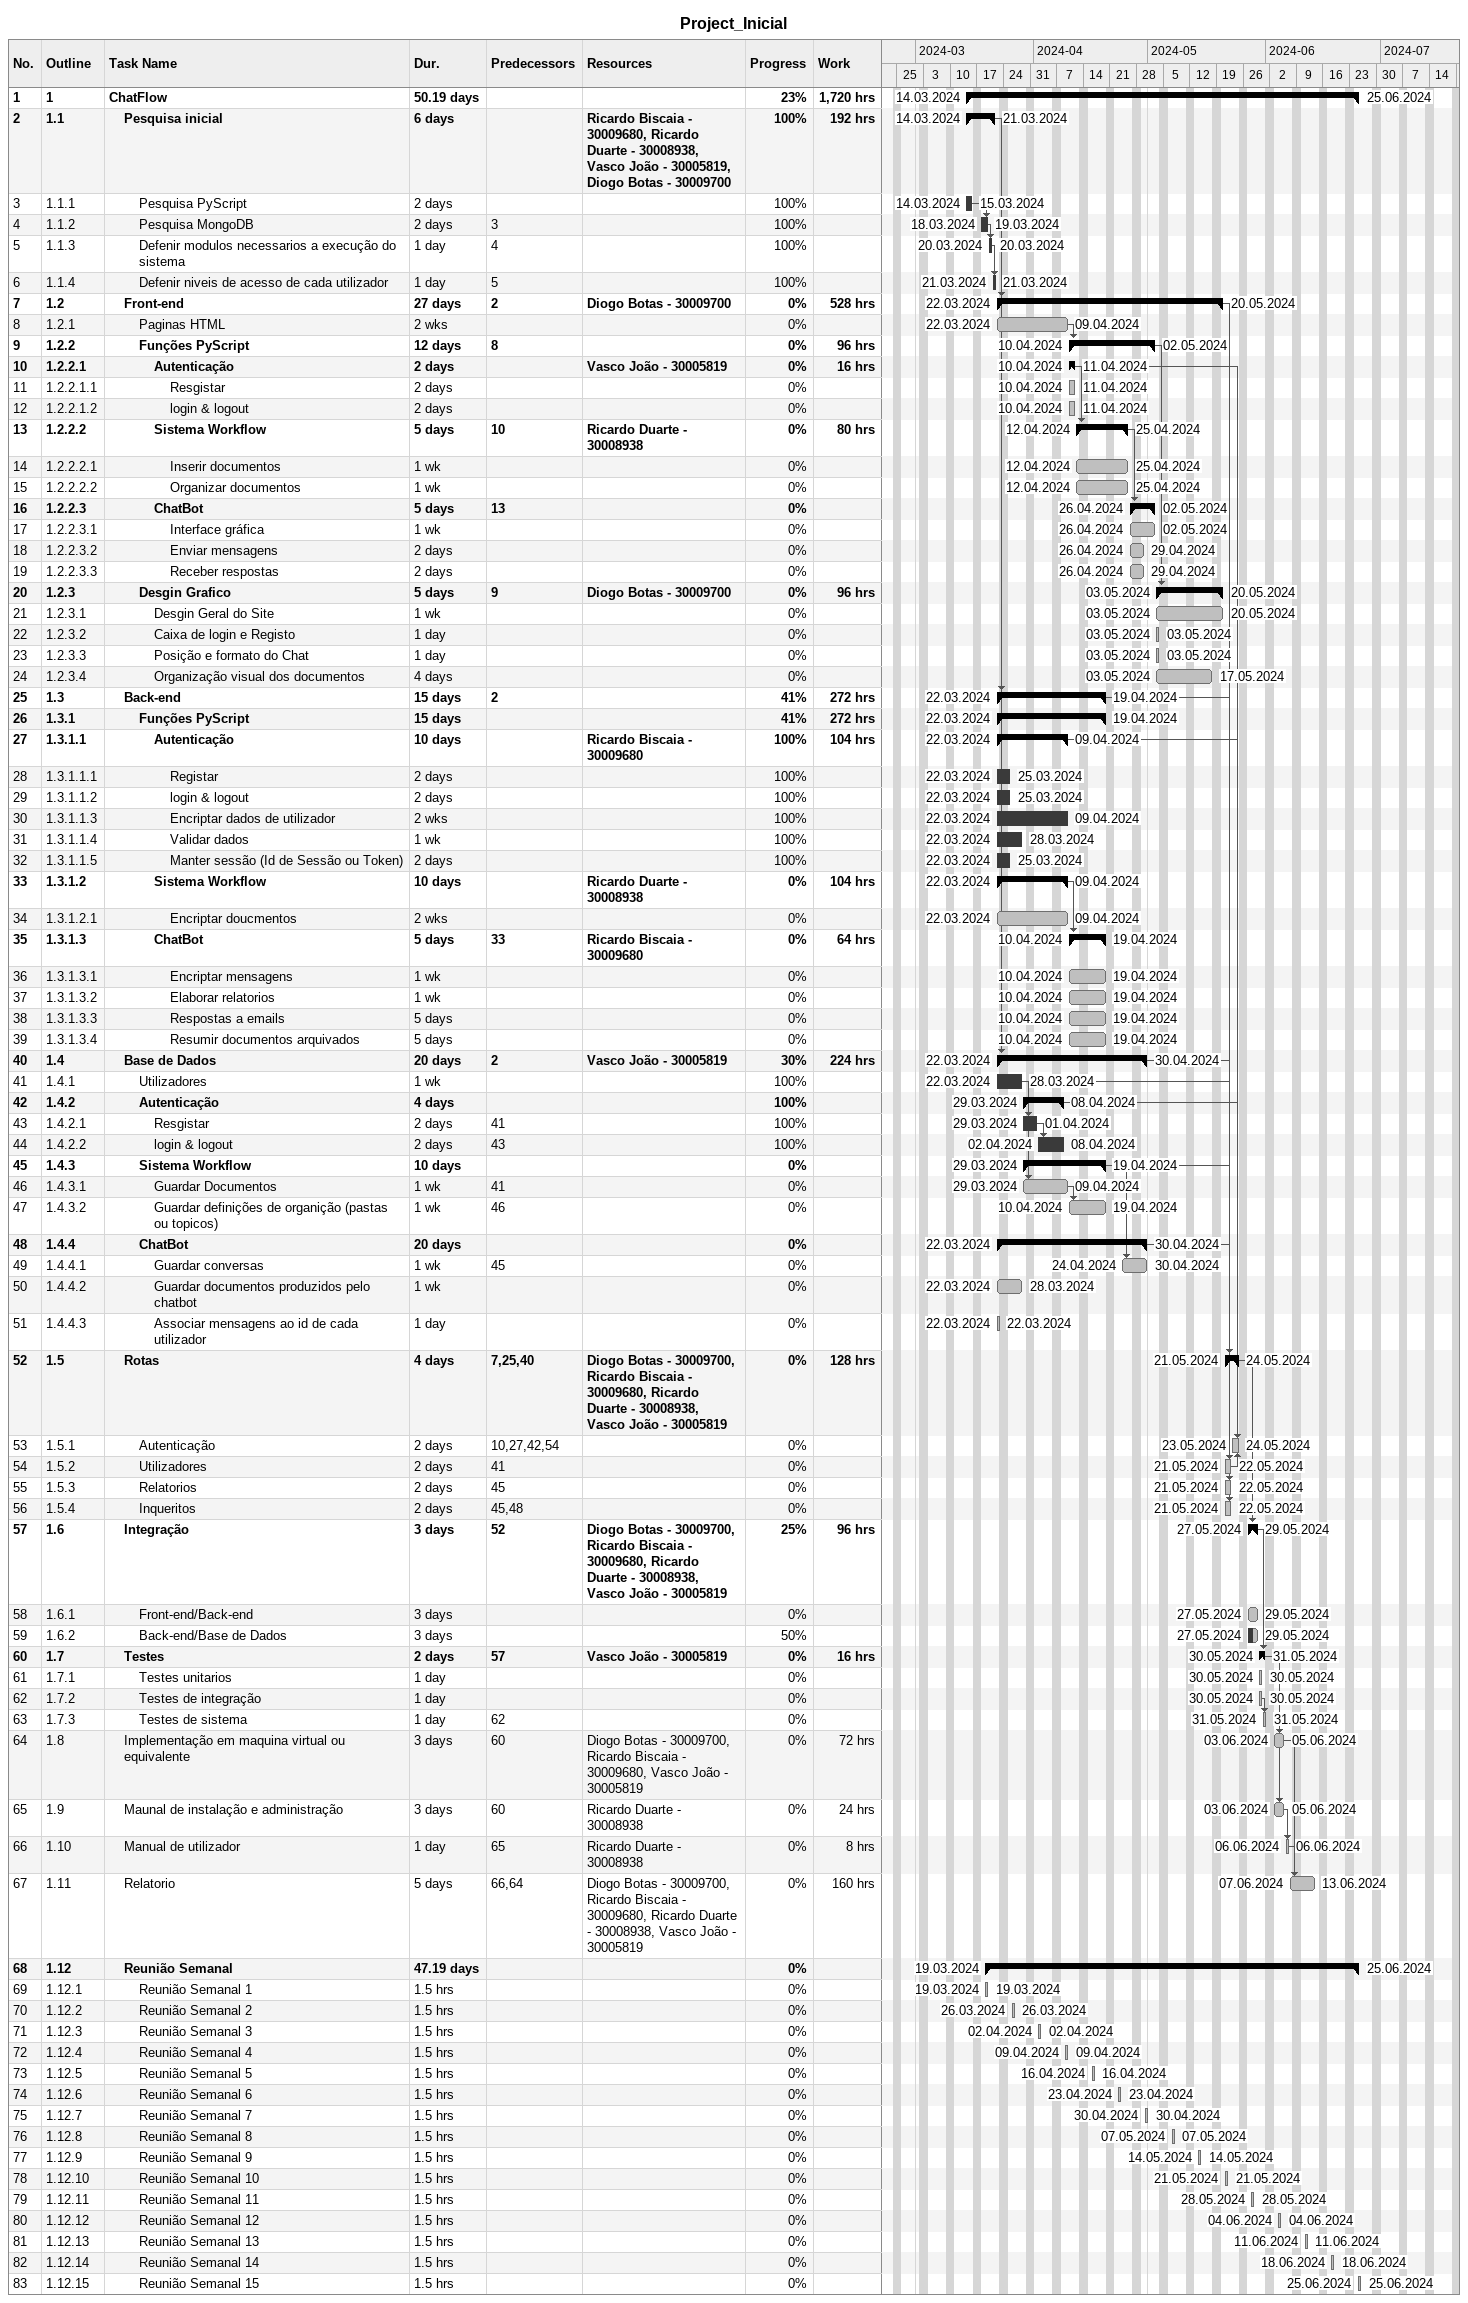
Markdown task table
Project_Inicial

| ID | WBS | Task | Duration | Start | Finish | Predecessors | Resources | % complete | Work (h) |
|---|---|---|---|---|---|---|---|---|---|
| 1 | 1 | **ChatFlow** | 50.19d | 2024-03-14 | 2024-06-25 |  |  | 23 | 1720 |
| 2 | 1.1 | **Pesquisa inicial** | 6d | 2024-03-14 | 2024-03-21 |  | Ricardo Biscaia - 30009680, Ricardo Duarte - 30008938, Vasco João - 30005819, Diogo Botas - 30009700 | 100 | 192 |
| 3 | 1.1.1 | Pesquisa PyScript | 2d | 2024-03-14 | 2024-03-15 |  |  | 100 |  |
| 4 | 1.1.2 | Pesquisa MongoDB | 2d | 2024-03-18 | 2024-03-19 | 3 |  | 100 |  |
| 5 | 1.1.3 | Defenir modulos necessarios a execução do sistema | 1d | 2024-03-20 | 2024-03-20 | 4 |  | 100 |  |
| 6 | 1.1.4 | Defenir niveis de acesso de cada utilizador | 1d | 2024-03-21 | 2024-03-21 | 5 |  | 100 |  |
| 7 | 1.2 | **Front-end** | 27d | 2024-03-22 | 2024-05-20 | 2 | Diogo Botas - 30009700 | 0 | 528 |
| 8 | 1.2.1 | Paginas HTML | 2w | 2024-03-22 | 2024-04-09 |  |  | 0 |  |
| 9 | 1.2.2 | **Funções PyScript** | 12d | 2024-04-10 | 2024-05-02 | 8 |  | 0 | 96 |
| 10 | 1.2.2.1 | **Autenticação** | 2d | 2024-04-10 | 2024-04-11 |  | Vasco João - 30005819 | 0 | 16 |
| 11 | 1.2.2.1.1 | Resgistar | 2d | 2024-04-10 | 2024-04-11 |  |  | 0 |  |
| 12 | 1.2.2.1.2 | login & logout | 2d | 2024-04-10 | 2024-04-11 |  |  | 0 |  |
| 13 | 1.2.2.2 | **Sistema Workflow** | 5d | 2024-04-12 | 2024-04-25 | 10 | Ricardo Duarte - 30008938 | 0 | 80 |
| 14 | 1.2.2.2.1 | Inserir documentos | 1w | 2024-04-12 | 2024-04-25 |  |  | 0 |  |
| 15 | 1.2.2.2.2 | Organizar documentos | 1w | 2024-04-12 | 2024-04-25 |  |  | 0 |  |
| 16 | 1.2.2.3 | **ChatBot** | 5d | 2024-04-26 | 2024-05-02 | 13 |  | 0 |  |
| 17 | 1.2.2.3.1 | Interface gráfica | 1w | 2024-04-26 | 2024-05-02 |  |  | 0 |  |
| 18 | 1.2.2.3.2 | Enviar mensagens | 2d | 2024-04-26 | 2024-04-29 |  |  | 0 |  |
| 19 | 1.2.2.3.3 | Receber respostas | 2d | 2024-04-26 | 2024-04-29 |  |  | 0 |  |
| 20 | 1.2.3 | **Desgin Grafico** | 5d | 2024-05-03 | 2024-05-20 | 9 | Diogo Botas - 30009700 | 0 | 96 |
| 21 | 1.2.3.1 | Desgin Geral do Site | 1w | 2024-05-03 | 2024-05-20 |  |  | 0 |  |
| 22 | 1.2.3.2 | Caixa de login e Registo | 1d | 2024-05-03 | 2024-05-03 |  |  | 0 |  |
| 23 | 1.2.3.3 | Posição e formato do Chat | 1d | 2024-05-03 | 2024-05-03 |  |  | 0 |  |
| 24 | 1.2.3.4 | Organização visual dos documentos | 4d | 2024-05-03 | 2024-05-17 |  |  | 0 |  |
| 25 | 1.3 | **Back-end** | 15d | 2024-03-22 | 2024-04-19 | 2 |  | 41 | 272 |
| 26 | 1.3.1 | **Funções PyScript** | 15d | 2024-03-22 | 2024-04-19 |  |  | 41 | 272 |
| 27 | 1.3.1.1 | **Autenticação** | 10d | 2024-03-22 | 2024-04-09 |  | Ricardo Biscaia - 30009680 | 100 | 104 |
| 28 | 1.3.1.1.1 | Registar | 2d | 2024-03-22 | 2024-03-25 |  |  | 100 |  |
| 29 | 1.3.1.1.2 | login & logout | 2d | 2024-03-22 | 2024-03-25 |  |  | 100 |  |
| 30 | 1.3.1.1.3 | Encriptar dados de utilizador | 2w | 2024-03-22 | 2024-04-09 |  |  | 100 |  |
| 31 | 1.3.1.1.4 | Validar dados | 1w | 2024-03-22 | 2024-03-28 |  |  | 100 |  |
| 32 | 1.3.1.1.5 | Manter sessão (Id de Sessão ou Token) | 2d | 2024-03-22 | 2024-03-25 |  |  | 100 |  |
| 33 | 1.3.1.2 | **Sistema Workflow** | 10d | 2024-03-22 | 2024-04-09 |  | Ricardo Duarte - 30008938 | 0 | 104 |
| 34 | 1.3.1.2.1 | Encriptar doucmentos | 2w | 2024-03-22 | 2024-04-09 |  |  | 0 |  |
| 35 | 1.3.1.3 | **ChatBot** | 5d | 2024-04-10 | 2024-04-19 | 33 | Ricardo Biscaia - 30009680 | 0 | 64 |
| 36 | 1.3.1.3.1 | Encriptar mensagens | 1w | 2024-04-10 | 2024-04-19 |  |  | 0 |  |
| 37 | 1.3.1.3.2 | Elaborar relatorios | 1w | 2024-04-10 | 2024-04-19 |  |  | 0 |  |
| 38 | 1.3.1.3.3 | Respostas a emails | 5d | 2024-04-10 | 2024-04-19 |  |  | 0 |  |
| 39 | 1.3.1.3.4 | Resumir documentos arquivados | 5d | 2024-04-10 | 2024-04-19 |  |  | 0 |  |
| 40 | 1.4 | **Base de Dados** | 20d | 2024-03-22 | 2024-04-30 | 2 | Vasco João - 30005819 | 30 | 224 |
| 41 | 1.4.1 | Utilizadores | 1w | 2024-03-22 | 2024-03-28 |  |  | 100 |  |
| 42 | 1.4.2 | **Autenticação** | 4d | 2024-03-29 | 2024-04-08 |  |  | 100 |  |
| 43 | 1.4.2.1 | Resgistar | 2d | 2024-03-29 | 2024-04-01 | 41 |  | 100 |  |
| 44 | 1.4.2.2 | login & logout | 2d | 2024-04-02 | 2024-04-08 | 43 |  | 100 |  |
| 45 | 1.4.3 | **Sistema Workflow** | 10d | 2024-03-29 | 2024-04-19 |  |  | 0 |  |
| 46 | 1.4.3.1 | Guardar Documentos | 1w | 2024-03-29 | 2024-04-09 | 41 |  | 0 |  |
| 47 | 1.4.3.2 | Guardar definições de organição (pastas ou topicos) | 1w | 2024-04-10 | 2024-04-19 | 46 |  | 0 |  |
| 48 | 1.4.4 | **ChatBot** | 20d | 2024-03-22 | 2024-04-30 |  |  | 0 |  |
| 49 | 1.4.4.1 | Guardar conversas | 1w | 2024-04-24 | 2024-04-30 | 45 |  | 0 |  |
| 50 | 1.4.4.2 | Guardar documentos produzidos pelo chatbot | 1w | 2024-03-22 | 2024-03-28 |  |  | 0 |  |
| 51 | 1.4.4.3 | Associar mensagens ao id de cada utilizador | 1d | 2024-03-22 | 2024-03-22 |  |  | 0 |  |
| 52 | 1.5 | **Rotas** | 4d | 2024-05-21 | 2024-05-24 | 7, 25, 40 | Diogo Botas - 30009700, Ricardo Biscaia - 30009680, Ricardo Duarte - 30008938, Vasco João - 30005819 | 0 | 128 |
| 53 | 1.5.1 | Autenticação | 2d | 2024-05-23 | 2024-05-24 | 10, 27, 42, 54 |  | 0 |  |
| 54 | 1.5.2 | Utilizadores | 2d | 2024-05-21 | 2024-05-22 | 41 |  | 0 |  |
| 55 | 1.5.3 | Relatorios | 2d | 2024-05-21 | 2024-05-22 | 45 |  | 0 |  |
| 56 | 1.5.4 | Inqueritos | 2d | 2024-05-21 | 2024-05-22 | 45, 48 |  | 0 |  |
| 57 | 1.6 | **Integração** | 3d | 2024-05-27 | 2024-05-29 | 52 | Diogo Botas - 30009700, Ricardo Biscaia - 30009680, Ricardo Duarte - 30008938, Vasco João - 30005819 | 25 | 96 |
| 58 | 1.6.1 | Front-end/Back-end | 3d | 2024-05-27 | 2024-05-29 |  |  | 0 |  |
| 59 | 1.6.2 | Back-end/Base de Dados | 3d | 2024-05-27 | 2024-05-29 |  |  | 50 |  |
| 60 | 1.7 | **Testes** | 2d | 2024-05-30 | 2024-05-31 | 57 | Vasco João - 30005819 | 0 | 16 |
| 61 | 1.7.1 | Testes unitarios | 1d | 2024-05-30 | 2024-05-30 |  |  | 0 |  |
| 62 | 1.7.2 | Testes de integração | 1d | 2024-05-30 | 2024-05-30 |  |  | 0 |  |
| 63 | 1.7.3 | Testes de sistema | 1d | 2024-05-31 | 2024-05-31 | 62 |  | 0 |  |
| 64 | 1.8 | Implementação em maquina virtual ou equivalente | 3d | 2024-06-03 | 2024-06-05 | 60 | Diogo Botas - 30009700, Ricardo Biscaia - 30009680, Vasco João - 30005819 | 0 | 72 |
| 65 | 1.9 | Maunal de instalação e administração | 3d | 2024-06-03 | 2024-06-05 | 60 | Ricardo Duarte - 30008938 | 0 | 24 |
| 66 | 1.10 | Manual de utilizador | 1d | 2024-06-06 | 2024-06-06 | 65 | Ricardo Duarte - 30008938 | 0 | 8 |
| 67 | 1.11 | Relatorio | 5d | 2024-06-07 | 2024-06-13 | 66, 64 | Diogo Botas - 30009700, Ricardo Biscaia - 30009680, Ricardo Duarte - 30008938, Vasco João - 30005819 | 0 | 160 |
| 68 | 1.12 | **Reunião Semanal** | 47.19d | 2024-03-19 | 2024-06-25 |  |  | 0 |  |
| 69 | 1.12.1 | Reunião Semanal 1 | 1.5h | 2024-03-19 | 2024-03-19 |  |  | 0 |  |
| 70 | 1.12.2 | Reunião Semanal 2 | 1.5h | 2024-03-26 | 2024-03-26 |  |  | 0 |  |
| 71 | 1.12.3 | Reunião Semanal 3 | 1.5h | 2024-04-02 | 2024-04-02 |  |  | 0 |  |
| 72 | 1.12.4 | Reunião Semanal 4 | 1.5h | 2024-04-09 | 2024-04-09 |  |  | 0 |  |
| 73 | 1.12.5 | Reunião Semanal 5 | 1.5h | 2024-04-16 | 2024-04-16 |  |  | 0 |  |
| 74 | 1.12.6 | Reunião Semanal 6 | 1.5h | 2024-04-23 | 2024-04-23 |  |  | 0 |  |
| 75 | 1.12.7 | Reunião Semanal 7 | 1.5h | 2024-04-30 | 2024-04-30 |  |  | 0 |  |
| 76 | 1.12.8 | Reunião Semanal 8 | 1.5h | 2024-05-07 | 2024-05-07 |  |  | 0 |  |
| 77 | 1.12.9 | Reunião Semanal 9 | 1.5h | 2024-05-14 | 2024-05-14 |  |  | 0 |  |
| 78 | 1.12.10 | Reunião Semanal 10 | 1.5h | 2024-05-21 | 2024-05-21 |  |  | 0 |  |
| 79 | 1.12.11 | Reunião Semanal 11 | 1.5h | 2024-05-28 | 2024-05-28 |  |  | 0 |  |
| 80 | 1.12.12 | Reunião Semanal 12 | 1.5h | 2024-06-04 | 2024-06-04 |  |  | 0 |  |
| 81 | 1.12.13 | Reunião Semanal 13 | 1.5h | 2024-06-11 | 2024-06-11 |  |  | 0 |  |
| 82 | 1.12.14 | Reunião Semanal 14 | 1.5h | 2024-06-18 | 2024-06-18 |  |  | 0 |  |
| 83 | 1.12.15 | Reunião Semanal 15 | 1.5h | 2024-06-25 | 2024-06-25 |  |  | 0 |  |
